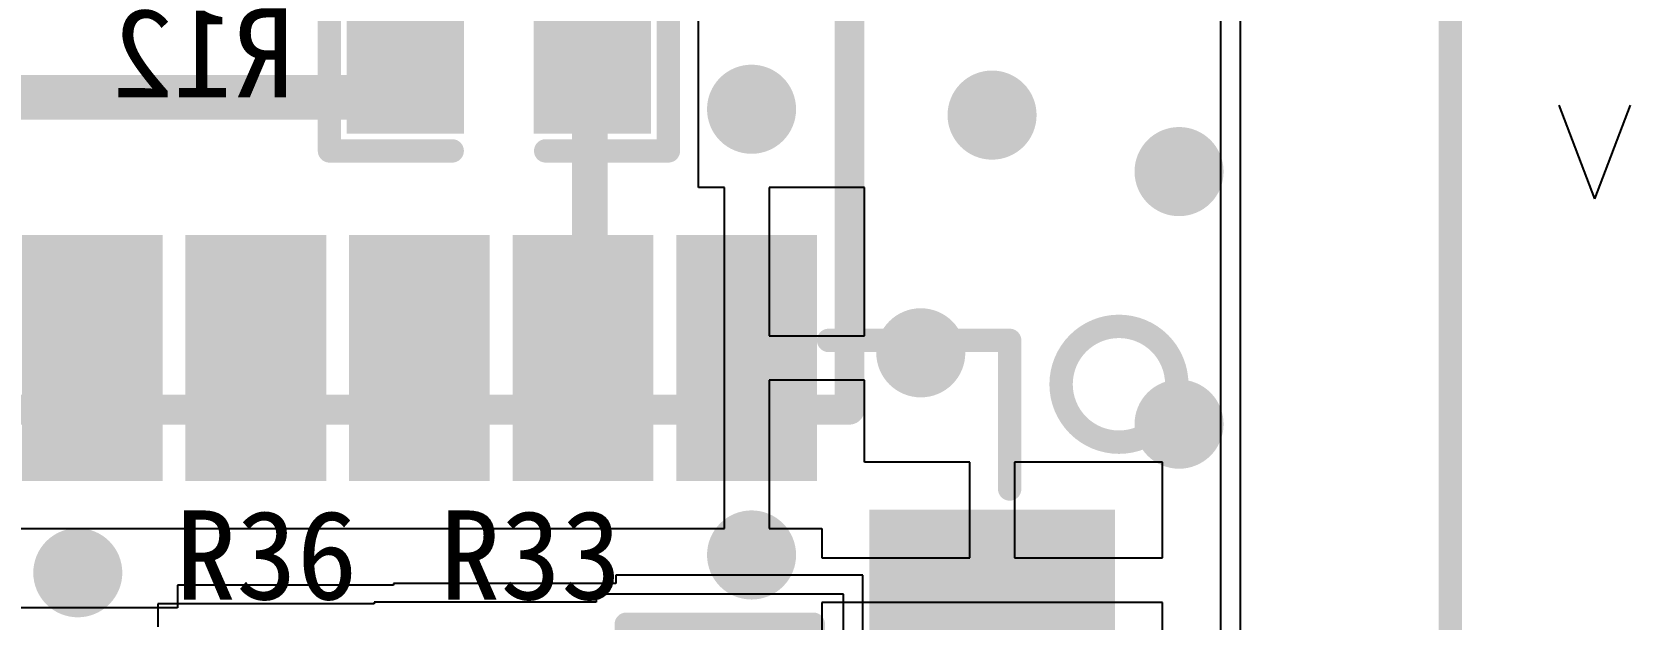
# Model space of a CAD drawing. Header units: millimetres. Extents: x 192 to 285.3, y 128.7 to 184.7.
# Drawn here: x 245.41 to 259.08, y 157.32 to 162.34 of the extents above; entities that cross this region are included whole.
import ezdxf

# ---------------------------------------------------------------- set-up
doc = ezdxf.new("R2010")
doc.units = ezdxf.units.MM
for name, color, linetype in [('BottomLayer', 5, 'Continuous'), ('BottomOverlay', 54, 'Continuous'), ('BottomPaste', 16, 'Continuous'), ('BottomSolder', 6, 'Continuous'), ('ConnectLayer', 7, 'Continuous'), ('MidLayer1', 16, 'Continuous'), ('MidLayer2', 76, 'Continuous'), ('MultiLayer', 9, 'Continuous'), ('TopLayer', 1, 'Continuous'), ('TopOverlay', 2, 'Continuous'), ('TopPaste', 8, 'Continuous'), ('TopSolder', 216, 'Continuous'), ('ViaHoleLayer', 16, 'Continuous')]:
    doc.layers.add(name, color=color, linetype=linetype)

# ---------------------------------------------------------------- blocks, each defined once
blk = doc.blocks.new('0603_39')
at = {"layer": 'TopLayer'}
for points in [[(-1.2, -0.55), (-0.4, -0.55), (-1.2, 0.55), (-0.4, 0.55)], [(0.4, -0.55), (1.2, -0.55), (0.4, 0.55), (1.2, 0.55)]]:
    blk.add_solid(points, dxfattribs=at)
at = {"layer": 'TopOverlay', "const_width": 0.2}
for points in [[(-1.45, -0.8), (-1.45, 0.8)], [(-0.4, 0.8), (-1.45, 0.8)], [(1.45, 0.8), (0.4, 0.8)], [(1.45, -0.8), (1.45, 0.8)], [(-0.4, -0.8), (-1.45, -0.8)], [(1.45, -0.8), (0.4, -0.8)]]:
    blk.add_lwpolyline(points, dxfattribs=at)
at = {"layer": 'TopOverlay', "const_width": 0.1}
for points in [[(-1.5, 0.8, 1), (-1.4, 0.8, 1)], [(-1.5, 0.8, 1), (-1.4, 0.8, 1)], [(-0.45, 0.8, 1), (-0.35, 0.8, 1)], [(0.35, 0.8, 1), (0.45, 0.8, 1)], [(1.4, 0.8, 1), (1.5, 0.8, 1)], [(1.4, 0.8, 1), (1.5, 0.8, 1)], [(-1.5, -0.8, 1), (-1.4, -0.8, 1)], [(-1.5, -0.8, 1), (-1.4, -0.8, 1)], [(-0.45, -0.8, 1), (-0.35, -0.8, 1)], [(0.35, -0.8, 1), (0.45, -0.8, 1)], [(1.4, -0.8, 1), (1.5, -0.8, 1)], [(1.4, -0.8, 1), (1.5, -0.8, 1)]]:
    blk.add_lwpolyline(points, format="xyb", close=True, dxfattribs=at)
at = {"layer": 'TopPaste'}
for points in [[(-1.2, -0.55), (-0.4, -0.55), (-1.2, 0.55), (-0.4, 0.55)], [(0.4, -0.55), (1.2, -0.55), (0.4, 0.55), (1.2, 0.55)]]:
    blk.add_solid(points, dxfattribs=at)
at = {"layer": 'TopSolder'}
for points in [[(-1.302, -0.652), (-0.298, -0.652), (-1.302, 0.652), (-0.298, 0.652)], [(0.298, -0.652), (1.302, -0.652), (0.298, 0.652), (1.302, 0.652)]]:
    blk.add_solid(points, dxfattribs=at)
blk = doc.blocks.new('G510_Q50_20_B_69')
at = {"layer": 'BottomLayer'}
for points in [[(-7.55, 10), (-7.55, 11.9), (-8.55, 10), (-8.55, 11.9)], [(-9, 9.35), (-10.9, 9.35), (-9, 8.35), (-10.9, 8.35)], [(-9, 7.95), (-10.9, 7.95), (-9, 6.95), (-10.9, 6.95)], [(-9, 6.55), (-10.9, 6.55), (-9, 5.55), (-10.9, 5.55)], [(-9, 5.15), (-10.9, 5.15), (-9, 4.15), (-10.9, 4.15)], [(-9, 3.75), (-10.9, 3.75), (-9, 2.75), (-10.9, 2.75)]]:
    blk.add_solid(points, dxfattribs=at)
at = {"layer": 'BottomOverlay'}
for points, const_width in [([(-9.23, 12.035, 1), (-10.22, 12.035, 1)], 0.2), ([(-10.27, 12.035, 1), (-10.17, 12.035, 1)], 0.1), ([(-9.28, 12.035, 1), (-9.18, 12.035, 1)], 0.1), ([(-10.15, 11.1, 1), (-10.05, 11.1, 1)], 0.1), ([(-10.15, 11.1, 1), (-10.05, 11.1, 1)], 0.1), ([(-8.88, 11.1, 1), (-8.78, 11.1, 1)], 0.1), ([(-10.15, 9.551, 1), (-10.05, 9.551, 1)], 0.1)]:
    blk.add_lwpolyline(points, format="xyb", close=True, dxfattribs=dict(at, const_width=const_width))
at = {"layer": 'BottomOverlay', "const_width": 0.2}
for points in [[(-10.1, 9.551), (-10.1, 11.1)], [(-8.83, 11.1), (-10.1, 11.1)]]:
    blk.add_lwpolyline(points, dxfattribs=at)
at = {"layer": 'BottomPaste'}
for points in [[(-7.55, 10), (-7.55, 11.9), (-8.55, 10), (-8.55, 11.9)], [(-9, 9.35), (-10.9, 9.35), (-9, 8.35), (-10.9, 8.35)], [(-9, 7.95), (-10.9, 7.95), (-9, 6.95), (-10.9, 6.95)], [(-9, 6.55), (-10.9, 6.55), (-9, 5.55), (-10.9, 5.55)], [(-9, 5.15), (-10.9, 5.15), (-9, 4.15), (-10.9, 4.15)], [(-9, 3.75), (-10.9, 3.75), (-9, 2.75), (-10.9, 2.75)]]:
    blk.add_solid(points, dxfattribs=at)
at = {"layer": 'BottomSolder'}
for points in [[(-7.448, 9.898), (-7.448, 12.002), (-8.652, 9.898), (-8.652, 12.002)], [(-8.898, 9.452), (-11.002, 9.452), (-8.898, 8.248), (-11.002, 8.248)], [(-8.898, 8.052), (-11.002, 8.052), (-8.898, 6.848), (-11.002, 6.848)], [(-8.898, 6.652), (-11.002, 6.652), (-8.898, 5.448), (-11.002, 5.448)], [(-8.898, 5.252), (-11.002, 5.252), (-8.898, 4.048), (-11.002, 4.048)], [(-8.898, 3.852), (-11.002, 3.852), (-8.898, 2.648), (-11.002, 2.648)]]:
    blk.add_solid(points, dxfattribs=at)
blk = doc.blocks.new('0603_B_104')
at = {"layer": 'BottomLayer'}
for points in [[(-1.2, -0.55), (-0.4, -0.55), (-1.2, 0.55), (-0.4, 0.55)], [(0.4, -0.55), (1.2, -0.55), (0.4, 0.55), (1.2, 0.55)]]:
    blk.add_solid(points, dxfattribs=at)
at = {"layer": 'BottomOverlay', "const_width": 0.2}
for points in [[(-1.45, 0.8), (-0.4, 0.8)], [(-1.45, -0.8), (-1.45, 0.8)], [(0.4, 0.8), (1.45, 0.8)], [(1.45, -0.8), (1.45, 0.8)], [(-1.45, -0.8), (-0.4, -0.8)], [(0.4, -0.8), (1.45, -0.8)]]:
    blk.add_lwpolyline(points, dxfattribs=at)
at = {"layer": 'BottomOverlay', "const_width": 0.1}
for points in [[(-1.5, 0.8, 1), (-1.4, 0.8, 1)], [(-1.5, 0.8, 1), (-1.4, 0.8, 1)], [(-0.45, 0.8, 1), (-0.35, 0.8, 1)], [(0.35, 0.8, 1), (0.45, 0.8, 1)], [(1.4, 0.8, 1), (1.5, 0.8, 1)], [(1.4, 0.8, 1), (1.5, 0.8, 1)], [(-1.5, -0.8, 1), (-1.4, -0.8, 1)], [(-1.5, -0.8, 1), (-1.4, -0.8, 1)], [(-0.45, -0.8, 1), (-0.35, -0.8, 1)], [(0.35, -0.8, 1), (0.45, -0.8, 1)], [(1.4, -0.8, 1), (1.5, -0.8, 1)], [(1.4, -0.8, 1), (1.5, -0.8, 1)]]:
    blk.add_lwpolyline(points, format="xyb", close=True, dxfattribs=at)
at = {"layer": 'BottomPaste'}
for points in [[(-1.2, -0.55), (-0.4, -0.55), (-1.2, 0.55), (-0.4, 0.55)], [(0.4, -0.55), (1.2, -0.55), (0.4, 0.55), (1.2, 0.55)]]:
    blk.add_solid(points, dxfattribs=at)
at = {"layer": 'BottomSolder'}
for points in [[(-1.302, -0.652), (-0.298, -0.652), (-1.302, 0.652), (-0.298, 0.652)], [(0.298, -0.652), (1.302, -0.652), (0.298, 0.652), (1.302, 0.652)]]:
    blk.add_solid(points, dxfattribs=at)
blk = doc.blocks.new('GPS_ANT_25_25_166')
at = {"layer": 'TopOverlay', "const_width": 0.254}
for points in [[(12.5, 9.5), (-12.5, 9.5)], [(12.5, -15.5), (12.5, 9.5)]]:
    blk.add_lwpolyline(points, dxfattribs=at)
at = {"layer": 'TopOverlay', "const_width": 0.127}
blk.add_lwpolyline([(12.437, 9.5, 1), (12.564, 9.5, 1)], format="xyb", close=True, dxfattribs=at)
blk.add_lwpolyline([(12.437, 9.5, 1), (12.564, 9.5, 1)], format="xyb", close=True, dxfattribs=at)

msp = doc.modelspace()

# ---------------------------------------------------------------- linework, layer by layer
at = {"layer": 'BottomLayer'}
for p, q in [((255.578, 183.983), (255.578, 155.759)), ((251.111, 161.065), (251.111, 163.181)), ((251.111, 161.011), (251.111, 161.065)), ((251.111, 161.065), (251.111, 161.065)), ((251.333, 161.011), (251.111, 161.011)), ((251.333, 159.553), (251.333, 161.011)), ((252.531, 161.011), (251.714, 161.011)), ((251.714, 161.011), (251.714, 159.743)), ((252.531, 159.743), (252.531, 161.011)), ((251.714, 159.743), (252.531, 159.743)), ((251.333, 158.095), (251.333, 159.553)), ((252.531, 159.362), (251.714, 159.362)), ((251.714, 159.362), (251.714, 158.095)), ((252.531, 158.661), (252.531, 159.362)), ((253.433, 158.661), (252.531, 158.661)), ((253.433, 157.844), (253.433, 158.661)), ((255.081, 158.661), (253.814, 158.661)), ((253.814, 158.661), (253.814, 157.844)), ((255.081, 157.844), (255.081, 158.661)), ((245.175, 158.095), (251.333, 158.095)), ((251.714, 158.095), (252.165, 158.095)), ((252.165, 158.095), (252.165, 157.844)), ((252.165, 157.844), (253.433, 157.844)), ((253.814, 157.844), (255.081, 157.844)), ((255.081, 157.463), (252.165, 157.463)), ((252.165, 157.463), (252.165, 156.645)), ((255.081, 156.645), (255.081, 157.463))]:
    msp.add_line(p, q, dxfattribs=at)
for points, const_width in [([(250.18, 159.61), (250.18, 163.94)], 0.305), ([(248.261, 161.781), (248.603, 162.123)], 0.381), ([(243.195, 161.781), (248.261, 161.781)], 0.381)]:
    msp.add_lwpolyline(points, dxfattribs=dict(at, const_width=const_width))
for points, const_width in [([(248.508, 162.123, 1), (248.699, 162.123, 1)], 0.191), ([(251.374, 161.679, 1), (251.755, 161.679, 1)], 0.381), ([(248.166, 161.781, 1), (248.357, 161.781, 1)], 0.191), ([(248.166, 161.781, 1), (248.357, 161.781, 1)], 0.191), ([(253.432, 161.629, 1), (253.813, 161.629, 1)], 0.381), ([(255.032, 161.146, 1), (255.413, 161.146, 1)], 0.381), ([(252.822, 159.597, 1), (253.203, 159.597, 1)], 0.381), ([(250.104, 159.61, 1), (250.257, 159.61, 1)], 0.152), ([(255.032, 158.987, 1), (255.413, 158.987, 1)], 0.381), ([(251.374, 157.869, 1), (251.755, 157.869, 1)], 0.381), ([(245.609, 157.717, 1), (245.99, 157.717, 1)], 0.381)]:
    msp.add_lwpolyline(points, format="xyb", close=True, dxfattribs=dict(at, const_width=const_width))
at = {"layer": 'ConnectLayer'}
for p, q in [((255.745, 184.143), (255.745, 135.383)), ((255.578, 183.983), (255.578, 135.223)), ((255.578, 183.983), (255.578, 155.759)), ((251.111, 161.065), (251.111, 163.181)), ((251.111, 161.011), (251.111, 161.065)), ((251.111, 161.065), (251.111, 161.065)), ((251.333, 161.011), (251.111, 161.011)), ((251.333, 159.553), (251.333, 161.011)), ((252.531, 161.011), (251.714, 161.011)), ((251.714, 161.011), (251.714, 159.743)), ((252.531, 159.743), (252.531, 161.011)), ((251.714, 159.743), (252.531, 159.743)), ((251.333, 158.095), (251.333, 159.553)), ((252.531, 159.362), (251.714, 159.362)), ((251.714, 159.362), (251.714, 158.095)), ((252.531, 158.661), (252.531, 159.362)), ((253.433, 158.661), (252.531, 158.661)), ((253.433, 157.844), (253.433, 158.661)), ((255.081, 158.661), (253.814, 158.661)), ((253.814, 158.661), (253.814, 157.844)), ((255.081, 157.844), (255.081, 158.661)), ((245.175, 158.095), (251.333, 158.095)), ((251.714, 158.095), (252.165, 158.095)), ((252.165, 158.095), (252.165, 157.844)), ((252.165, 157.844), (253.433, 157.844)), ((253.814, 157.844), (255.081, 157.844)), ((252.518, 157.695), (250.402, 157.695)), ((250.402, 157.695), (250.402, 157.625)), ((252.518, 155.879), (252.518, 157.695)), ((248.502, 157.612), (246.652, 157.612)), ((246.652, 157.612), (246.652, 157.416)), ((250.402, 157.625), (248.502, 157.625)), ((248.502, 157.625), (248.502, 157.612)), ((246.652, 157.416), (245.026, 157.416)), ((255.081, 157.463), (252.165, 157.463)), ((252.165, 157.463), (252.165, 156.645)), ((255.081, 156.645), (255.081, 157.463))]:
    msp.add_line(p, q, dxfattribs=at)
at = {"layer": 'MidLayer1'}
msp.add_line((255.578, 183.983), (255.578, 135.223), dxfattribs=at)
at = {"layer": 'MidLayer1', "const_width": 0.381}
for points in [[(251.374, 161.679, 1), (251.755, 161.679, 1)], [(253.432, 161.629, 1), (253.813, 161.629, 1)], [(255.032, 161.146, 1), (255.413, 161.146, 1)], [(252.822, 159.597, 1), (253.203, 159.597, 1)], [(255.032, 158.987, 1), (255.413, 158.987, 1)], [(251.374, 157.869, 1), (251.755, 157.869, 1)], [(245.609, 157.717, 1), (245.99, 157.717, 1)]]:
    msp.add_lwpolyline(points, format="xyb", close=True, dxfattribs=at)
at = {"layer": 'MidLayer2'}
msp.add_line((255.578, 183.983), (255.578, 135.223), dxfattribs=at)
at = {"layer": 'MidLayer2', "const_width": 0.381}
for points in [[(251.374, 161.679, 1), (251.755, 161.679, 1)], [(253.432, 161.629, 1), (253.813, 161.629, 1)], [(255.032, 161.146, 1), (255.413, 161.146, 1)], [(252.822, 159.597, 1), (253.203, 159.597, 1)], [(255.032, 158.987, 1), (255.413, 158.987, 1)], [(251.374, 157.869, 1), (251.755, 157.869, 1)], [(245.609, 157.717, 1), (245.99, 157.717, 1)]]:
    msp.add_lwpolyline(points, format="xyb", close=True, dxfattribs=at)
at = {"layer": 'MultiLayer', "const_width": 0.381}
for points in [[(251.374, 161.679, 1), (251.755, 161.679, 1)], [(253.432, 161.629, 1), (253.813, 161.629, 1)], [(255.032, 161.146, 1), (255.413, 161.146, 1)], [(252.822, 159.597, 1), (253.203, 159.597, 1)], [(255.032, 158.987, 1), (255.413, 158.987, 1)], [(251.374, 157.869, 1), (251.755, 157.869, 1)], [(245.609, 157.717, 1), (245.99, 157.717, 1)]]:
    msp.add_lwpolyline(points, format="xyb", close=True, dxfattribs=at)
at = {"layer": 'TopLayer'}
for p, q in [((255.578, 183.983), (255.578, 135.223)), ((252.351, 157.535), (250.235, 157.535)), ((250.235, 157.535), (250.235, 157.465)), ((252.351, 155.719), (252.351, 157.535)), ((248.335, 157.452), (246.485, 157.452)), ((246.485, 157.452), (246.485, 157.256)), ((250.235, 157.465), (248.335, 157.465)), ((248.335, 157.465), (248.335, 157.452))]:
    msp.add_line(p, q, dxfattribs=at)
at = {"layer": 'TopLayer', "const_width": 0.381}
for points in [[(251.374, 161.679, 1), (251.755, 161.679, 1)], [(253.432, 161.629, 1), (253.813, 161.629, 1)], [(255.032, 161.146, 1), (255.413, 161.146, 1)], [(252.822, 159.597, 1), (253.203, 159.597, 1)], [(255.032, 158.987, 1), (255.413, 158.987, 1)], [(251.374, 157.869, 1), (251.755, 157.869, 1)], [(245.609, 157.717, 1), (245.99, 157.717, 1)]]:
    msp.add_lwpolyline(points, format="xyb", close=True, dxfattribs=at)
at = {"layer": 'TopOverlay'}
for p in [(258.472, 161.713), (259.081, 161.713)]:
    msp.add_line(p, (258.777, 160.913), dxfattribs=at)
at = {"layer": 'TopOverlay', "const_width": 0.2}
msp.add_lwpolyline([(257.543, 138.003), (257.543, 173.763)], dxfattribs=at)
at = {"layer": 'ViaHoleLayer', "const_width": 0.191}
for points in [[(251.47, 161.679, 1), (251.66, 161.679, 1)], [(253.527, 161.629, 1), (253.717, 161.629, 1)], [(255.127, 161.146, 1), (255.318, 161.146, 1)], [(252.917, 159.597, 1), (253.108, 159.597, 1)], [(255.127, 158.987, 1), (255.318, 158.987, 1)], [(251.47, 157.869, 1), (251.66, 157.869, 1)], [(245.704, 157.717, 1), (245.894, 157.717, 1)]]:
    msp.add_lwpolyline(points, format="xyb", close=True, dxfattribs=at)

# ---------------------------------------------------------------- block references
for name, p, rotation in [('GPS_ANT_25_25_166', (242.903, 171.611), 270), ('0603_B_104', (249.403, 162.123), 360), ('G510_Q50_20_B_69', (242.673, 149.603), 270), ('0603_39', (251.293, 155.827), 270)]:
    msp.add_blockref(name, p, dxfattribs=dict(rotation=rotation))

# ---------------------------------------------------------------- texts
at = {"layer": 'BottomOverlay', "text_generation_flag": 2}
msp.add_text('R12', height=0.762, dxfattribs=at).set_placement((247.653, 161.781))
at = {"layer": 'TopOverlay'}
for s, p in [('R36', (246.637, 157.488)), ('R33', (248.898, 157.488))]:
    msp.add_text(s, height=0.762, dxfattribs=at).set_placement(p)

doc.saveas('drawing.dxf')
